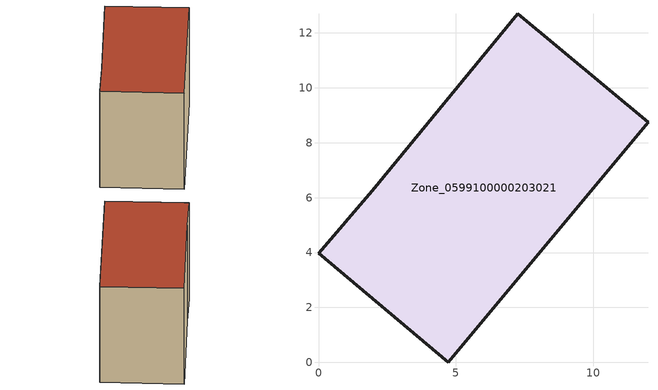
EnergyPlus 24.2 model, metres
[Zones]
Zone_0599100000203021
 floor ground (C_G): 0,3.97 1.95,6.25 7.25,12.7 11.99,8.74 4.73,0 z0
 wall outside (C_F): 1.95,6.25 0,3.97 4.73,0 11.99,8.74 7.25,12.7 1.95,6.25 z0:8.34
 roof outside (C_R): 4.73,0 11.99,8.74 7.25,12.7 1.95,6.25 0,3.97 z8.34
[BUILDING]
Pand.0599100000203021: North Axis=0; Terrain=City; Loads Convergence Tolerance Value=0.04; Temperature Convergence Tolerance Value=0.4; Solar Distribution=FullExterior; Maximum Number of Warmup Days=25; Minimum Number of Warmup Days=1
[Site:Location]
Rotterdam.The.Hague.AP_ZH_NLD Design_Conditions: Latitude=51.96; Longitude=4.45; Time Zone=1; Elevation=-4.5
[SITE:GROUNDTEMPERATURE:BUILDINGSURFACE]
18, 18, 18, 18, 18, 18, 18, 18, 18, 18, 18, 18
[MATERIAL] Thermal Absorptance=0.9; Solar Absorptance=0.7; Visible Absorptance=0.7
Name | Roughness | Thickness | Conductivity | Density | Specific Heat
G.TI.1946-1964 | MediumSmooth | 0.15 | 1 | 540 | 1210
F.TI.1946-1964 | Rough | 0.3 | 0.857143 | 1920 | 840
R.TI.1946-1964 | MediumRough | 0.2 | 0.277778 | 1500 | 1000
[CONSTRUCTION]
C_G: G.TI.1946-1964
C_F: F.TI.1946-1964
C_R: R.TI.1946-1964
[ZONE]
Zone_0599100000203021: Type=1; Multiplier=1; Ceiling Height=Autocalculate; Volume=Autocalculate; Floor Area=autocalculate; Part of Total Floor Area=Yes
[ZONEINFILTRATION:DESIGNFLOWRATE]
Infil_Zone_0599100000203021: Zone or ZoneList or Space or SpaceList=Zone_0599100000203021; Schedule=AlwaysOn; Design Flow Rate Calculation Method=Flow/Area; Flow Rate per Floor Area=0.003; Constant Term Coefficient=1; Temperature Term Coefficient=0; Velocity Term Coefficient=0; Velocity Squared Term Coefficient=0
[HVACTEMPLATE:ZONE:IDEALLOADSAIRSYSTEM]
Zone_0599100000203021: Maximum Heating Supply Air Temperature=50; Minimum Cooling Supply Air Temperature=13; Maximum Heating Supply Air Humidity Ratio=0.0156; Minimum Cooling Supply Air Humidity Ratio=0.0077; Heating Limit=NoLimit; Cooling Limit=NoLimit; Dehumidification Control Type=ConstantSensibleHeatRatio; Cooling Sensible Heat Ratio=0.7; Dehumidification Setpoint=60; Humidification Control Type=None; Humidification Setpoint=30; Outdoor Air Method=None; Outdoor Air Flow Rate per Person=0.00944; Outdoor Air Flow Rate per Zone Floor Area=0; Outdoor Air Flow Rate per Zone=0; Demand Controlled Ventilation Type=None; Outdoor Air Economizer Type=NoEconomizer; Heat Recovery Type=None; Sensible Heat Recovery Effectiveness=0.7; Latent Heat Recovery Effectiveness=0.65
[ZONECONTROL:THERMOSTAT]
ThermostatControl_Zone_0599100000203021: Zone or ZoneList=Zone_0599100000203021; Control Type Schedule=DualSetpointControlType; Control 1=Thermostat_Zone_0599100000203021; Temperature Difference Between Cutout And Setpoint=0
[THERMOSTATSETPOINT:DUALSETPOINT]
Thermostat_Zone_0599100000203021: Heating Setpoint Temperature Schedule=HeatingSetpoint_Zone_0599100000203021; Cooling Setpoint Temperature Schedule=CoolingSetpoint_Zone_0599100000203021
[SCHEDULE:COMPACT]
HeatingSetpoint_Zone_0599100000203021: Through: 12/31, For: AllDays, Until: 24:00, 21
CoolingSetpoint_Zone_0599100000203021: Through: 12/31, For: AllDays, Until: 24:00, 24
DualSetpointControlType: Through: 12/31, For: AllDays, Until: 24:00, 4
AlwaysOn: Through: 12/31, For: AllDays, Until: 24:00, 1
